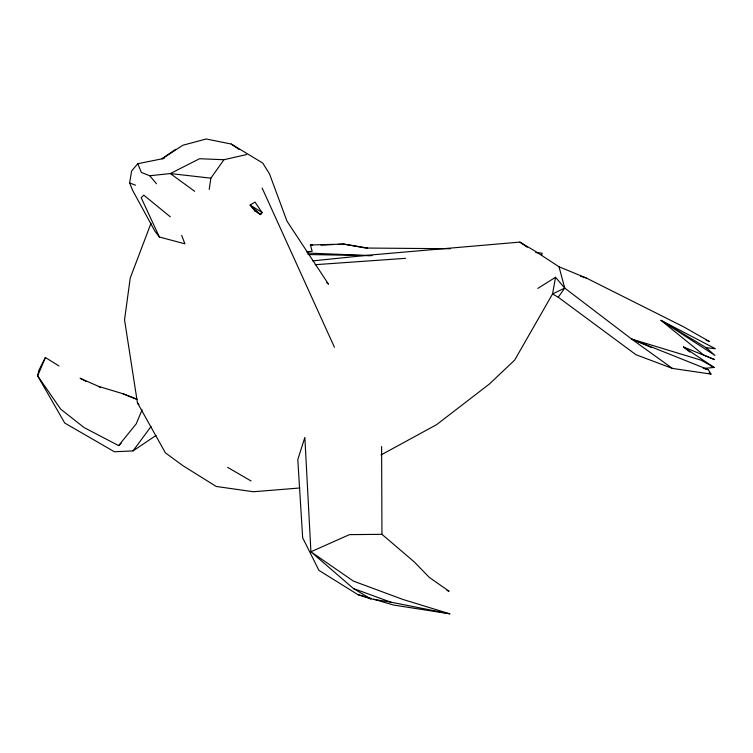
<?xml version="1.0" encoding="UTF-8"?>
<svg xmlns="http://www.w3.org/2000/svg" width="753" height="753" viewBox="0 0 753 753"><rect width="100%" height="100%" fill="white"/><g stroke="black" fill="none" stroke-linecap="round" stroke-linejoin="round"><path stroke-width="1.13" d="M209.221 189.38L210.859 178.169L223.933 159.73L246.655 154.544M181.671 235.425L184.918 243.812L159.363 237.007L154.873 231.115L132.669 190.443L129.638 182.932L131.624 170.978L137.761 163.721L164.267 158.375M703.302 368.481L714.098 367.455L701.109 360.188L631.569 339.019L708.206 369.591L711.011 374.1L672.382 368.405L631.569 339.019L564.741 288.088L555.545 277.283L552.533 293.971L514.675 360.094L489.403 384.011L436.608 424.645L380.99 454.981M541.463 255.352L542.207 253.234L535.722 252.556M150.986 223.312L130.231 278.045L124.537 319.874L137.451 402.864L165.387 452.845L183.139 465.834L216.271 486.476L253.469 491.747L299.732 487.991M142.072 409.896L136.237 423.826L118.626 445.607L84.176 427.619L60.711 409.19L37.65 375.86L38.864 370.335L45.406 357.524L58.979 365.967M45.406 357.524L37.65 375.86L64.739 423.045L114.4 451.762L133.027 450.906L156.022 435.45M564.741 288.088L552.533 293.971L558.218 297.219L564.741 288.088L559.008 266.778L535.675 251.474L519.881 242.099L367.153 255.295L312.646 260.905M133.027 450.906L151.042 426.518M118.626 445.607L121.224 443.253M175.797 149.245L162.017 158.808L182.875 145.244L206.218 138.994L231.312 144.068L262.731 163.062L269.489 173.83L286.968 221.128L328.477 284.154L326.783 282.573M537.821 288.399L555.545 277.283M137.761 163.721L141.376 172.428L149.781 175.76L170.338 173.548L210.859 178.169M306.452 251.813L312.184 251.286L310.387 244.97L343.679 244.085L367.671 248.029M315.168 264.698L405.5 258.335M321.079 245.111L333.513 244.546M338.031 244.339L343.679 244.085L365.704 248.038L450.303 248.735M446.934 590.446L449.108 591.274L429.201 577.306L414.338 561.992L381.95 534.329L349.477 534.63L310.914 551.77L304.852 437.427L297.793 459.584L302.668 537.811L318.914 570.36L357.835 594.588L370.683 598.861L390.845 602.165L449.795 613.817L402.893 599.444L353.345 581.071L310.914 551.77L353.439 588.535L370.683 598.861M307.996 254.514L369.798 255.653M307.808 253.074L372.123 255.662M223.933 159.73L199.545 158.732L170.338 173.548L194.66 191.3M310.387 244.97L312.448 245.083M706.201 347.707L714.992 355.454L660.955 320.326L706.201 347.707L715.35 348.724L660.955 320.326L703.613 354.974L714.503 359.576L683.479 346.973L689.87 352.065M705.175 369.196L708.206 369.591M449.795 613.817L393.678 605.064L373.516 599.172M357.835 594.588L371.276 598.513M86.218 381.46L80.1 378.232L98.445 386.345L122.852 393.706L136.924 399.099M580.563 276.247L586.126 277.932L683.62 326.83L709.448 341.523L706.154 340.271M254.749 210.784L260.331 214.596L261.809 213.221L261.865 212.308L255.069 202.115L250.09 205.032L254.749 210.784L256.764 211.48M353.439 588.535L390.845 602.165M672.382 368.405L635.946 354.701L558.218 297.219M129.638 182.932L135.502 185.219M559.008 266.778L586.126 277.932M122.852 393.706L136.811 399.457M631.569 339.019L651.9 347.688M710.973 366.033L714.098 367.455L683.479 346.973M709.034 373.017L711.011 374.1M227.585 467.331L251.05 480.96M98.445 386.345L100.403 387.513M231.312 144.068L238.927 149.358M519.881 242.099L527.26 247.266M170.319 216.836L143.785 195.149L141.178 197.662L159.363 237.007M149.781 175.76L156.483 183.788M137.451 402.864L138.91 404.634M262.148 188.052L334.436 347.274M381.602 446.585L381.95 534.329M261.865 212.308L260.331 214.596L250.09 205.032L261.865 212.308"/></g></svg>
